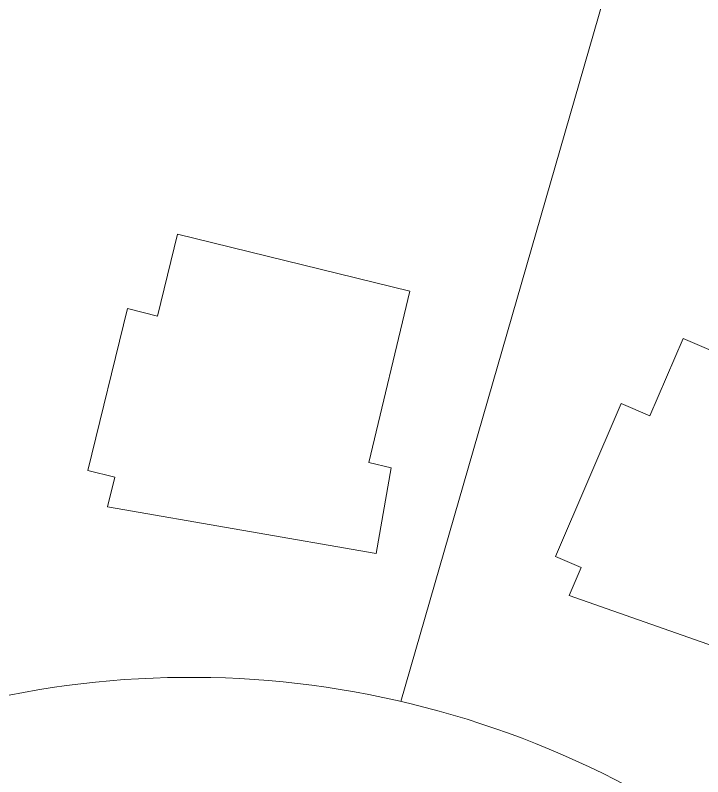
# Model space of a CAD drawing. Header units: inches. Extents: x 36 to 71.8, y 17.4 to 61.8.
# Drawn here: x 51.3 to 55.241, y 45.901 to 50.269 of the extents above; entities that cross this region are included whole.
import ezdxf

# ---------------------------------------------------------------- set-up
doc = ezdxf.new("R2010")
doc.units = ezdxf.units.IN
doc.header["$MEASUREMENT"] = 0
doc.layers.add('00_SOURCE_FROZEN', color=7, linetype='Continuous', lineweight=18)

msp = doc.modelspace()

# ---------------------------------------------------------------- linework, layer by layer
at = {"layer": '00_SOURCE_FROZEN'}
msp.add_lwpolyline([(55.1435, 51.9997), (53.5098, 46.333)], dxfattribs=at)
for points in [[(53.3269, 47.7036), (53.561, 48.687), (52.2306, 49.0121), (52.1161, 48.5435), (51.9423, 48.586), (51.7154, 47.6575), (51.8701, 47.6197), (51.8286, 47.4498), (53.3696, 47.1813), (53.4551, 47.6723)], [(55.9945, 46.9443), (56.387, 47.8759), (55.128, 48.4151), (54.9381, 47.9717), (54.7736, 48.0422), (54.3973, 47.1636), (54.5437, 47.1008), (54.4749, 46.94), (55.9508, 46.4221), (56.1159, 46.8923)]]:
    msp.add_lwpolyline(points, close=True, dxfattribs=at)
msp.add_lwpolyline([(50.1404, 46.0145, -0.546754), (57.6505, 41.0455, 0.171391), (58.1845, 40.3509, 0.171391)], format="xyb", dxfattribs=at)
for centre, radius, start, end in [((40.9394, 23.7713), 31.6006, 47.00543, 64.88736), ((61.4362, 43.9511), 12.3264, 141.8448, 169.61544)]:
    msp.add_arc(centre, radius, start, end, dxfattribs=at)

doc.saveas('drawing.dxf')
